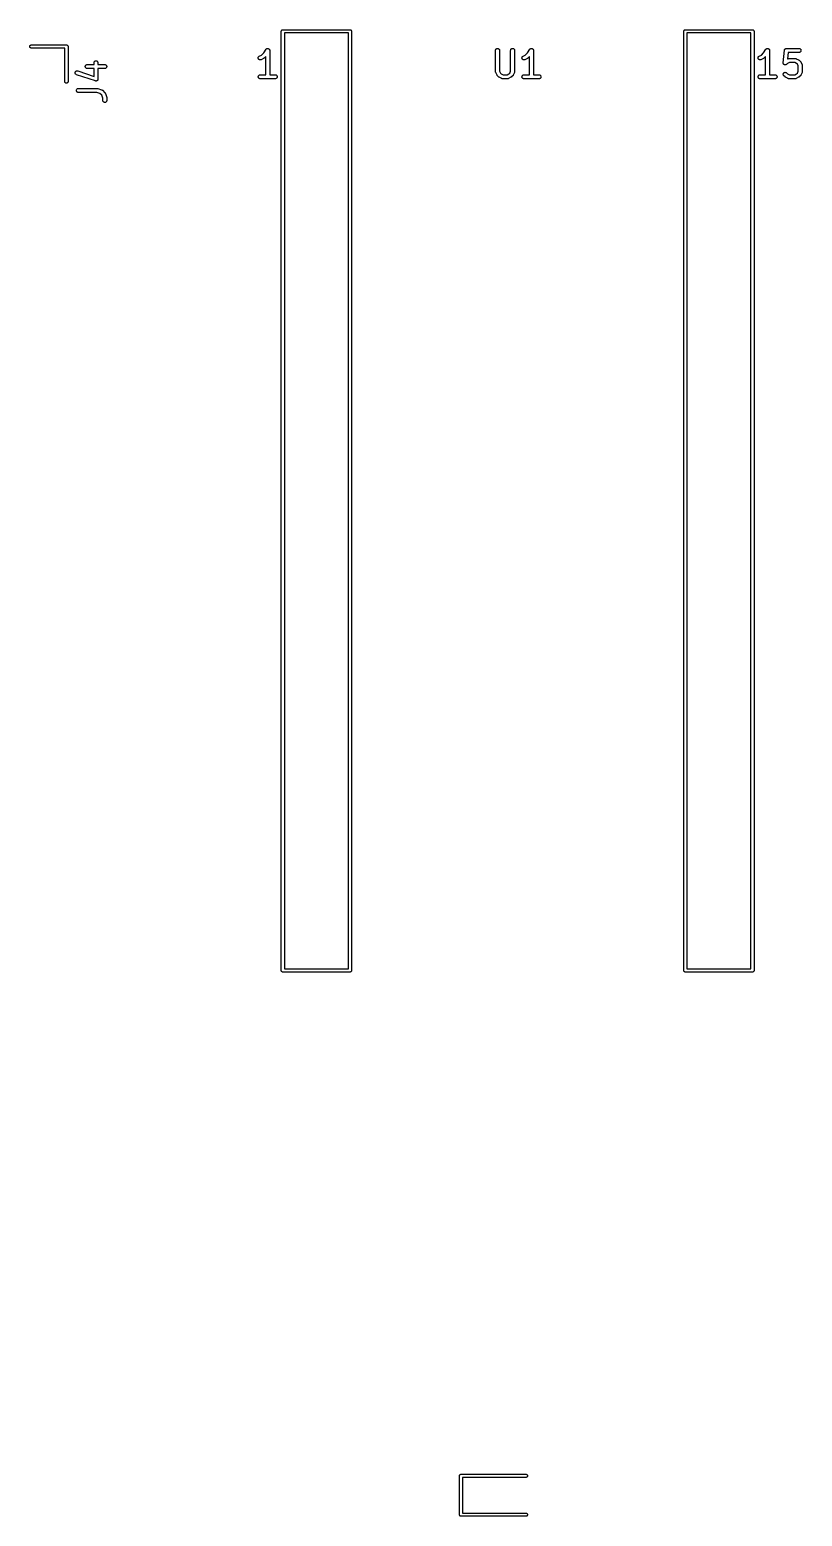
# Model space of a CAD drawing. Extents: x 1.51 to 5.77, y -3.71 to -1.37.
# Drawn here: x 4.623 to 5.774, y -3.589 to -1.373 of the extents above; entities that cross this region are included whole.
import ezdxf

# ---------------------------------------------------------------- set-up
doc = ezdxf.new("R2010")
doc.units = 0
doc.header["$MEASUREMENT"] = 0
doc.layers.add('BLACK', color=7, linetype='CONTINUOUS')

msp = doc.modelspace()

# ---------------------------------------------------------------- linework, layer by layer
at = {"layer": 'BLACK', "linetype": 'CONTINUOUS'}
for p, q in [((4.99781, -1.37409), (4.99803, -1.37368)), ((4.99803, -1.37368), (4.99832, -1.37332)), ((4.99832, -1.37332), (4.99868, -1.37303)), ((4.99868, -1.37303), (4.99909, -1.37281)), ((4.99909, -1.37281), (4.99954, -1.37267)), ((4.99954, -1.37267), (4.99988, -1.37264)), ((4.99988, -1.37264), (5, -1.37263)), ((4.99988, -1.37264), (4.99988, -1.37264)), ((5, -1.37263), (5.00012, -1.37264)), ((5.00012, -1.37264), (5.09988, -1.37264)), ((5.09988, -1.37264), (5.1, -1.37263)), ((5.1, -1.37263), (5.10012, -1.37264)), ((5.10012, -1.37264), (5.10012, -1.37264)), ((5.10012, -1.37264), (5.10046, -1.37267)), ((5.10046, -1.37267), (5.10091, -1.37281)), ((5.10091, -1.37281), (5.10132, -1.37303)), ((5.10132, -1.37303), (5.10168, -1.37332)), ((5.10168, -1.37332), (5.10197, -1.37368)), ((5.10197, -1.37368), (5.10219, -1.37409)), ((5.59781, -1.37409), (5.59803, -1.37368)), ((5.59803, -1.37368), (5.59832, -1.37332)), ((5.59832, -1.37332), (5.59868, -1.37303)), ((5.59868, -1.37303), (5.59909, -1.37281)), ((5.59909, -1.37281), (5.59954, -1.37267)), ((5.59954, -1.37267), (5.59988, -1.37264)), ((5.59988, -1.37264), (5.6, -1.37263)), ((5.59988, -1.37264), (5.59988, -1.37264)), ((5.6, -1.37263), (5.60012, -1.37264)), ((5.60012, -1.37264), (5.69988, -1.37264)), ((5.69988, -1.37264), (5.7, -1.37263)), ((5.7, -1.37263), (5.70012, -1.37264)), ((5.70012, -1.37264), (5.70012, -1.37264)), ((5.70012, -1.37264), (5.70046, -1.37267)), ((5.70046, -1.37267), (5.70091, -1.37281)), ((5.70091, -1.37281), (5.70132, -1.37303)), ((5.70132, -1.37303), (5.70168, -1.37332)), ((5.70168, -1.37332), (5.70197, -1.37368)), ((5.70197, -1.37368), (5.70219, -1.37409)), ((4.62303, -1.39632), (4.62332, -1.39596)), ((4.62332, -1.39596), (4.62368, -1.39566)), ((4.62368, -1.39566), (4.62409, -1.39544)), ((4.62409, -1.39544), (4.62454, -1.39531)), ((4.62454, -1.39531), (4.62488, -1.39528)), ((4.62488, -1.39528), (4.67725, -1.39528)), ((4.67725, -1.39528), (4.67736, -1.39526)), ((4.67736, -1.39526), (4.67748, -1.39528)), ((4.67748, -1.39528), (4.67748, -1.39528)), ((4.67748, -1.39528), (4.67783, -1.39531)), ((4.67783, -1.39531), (4.67827, -1.39544)), ((4.67827, -1.39544), (4.67868, -1.39566)), ((4.67868, -1.39566), (4.67904, -1.39596)), ((4.67904, -1.39596), (4.67934, -1.39632)), ((4.99763, -1.375), (4.99767, -1.37454)), ((4.99764, -1.37512), (4.99763, -1.375)), ((4.99764, -2.77488), (4.99764, -1.37512)), ((4.99767, -1.37454), (4.99781, -1.37409)), ((5.00236, -1.37736), (5.00236, -2.77264)), ((5.09764, -1.37736), (5.00236, -1.37736)), ((5.09764, -2.77264), (5.09764, -1.37736)), ((5.10219, -1.37409), (5.10233, -1.37454)), ((5.10233, -1.37454), (5.10237, -1.375)), ((5.10237, -1.375), (5.10236, -1.37512)), ((5.10236, -1.37512), (5.10236, -2.77488)), ((5.59763, -1.375), (5.59767, -1.37454)), ((5.59764, -1.37512), (5.59763, -1.375)), ((5.59764, -2.77488), (5.59764, -1.37512)), ((5.59767, -1.37454), (5.59781, -1.37409)), ((5.60236, -1.37736), (5.60236, -2.77264)), ((5.69764, -1.37736), (5.60236, -1.37736)), ((5.69764, -2.77264), (5.69764, -1.37736)), ((5.70219, -1.37409), (5.70233, -1.37454)), ((5.70233, -1.37454), (5.70237, -1.375)), ((5.70237, -1.375), (5.70236, -1.37512)), ((5.70236, -1.37512), (5.70236, -2.77488)), ((4.62263, -1.39764), (4.62267, -1.39717)), ((4.62267, -1.3981), (4.62263, -1.39764)), ((4.62267, -1.39717), (4.62281, -1.39673)), ((4.62281, -1.39855), (4.62267, -1.3981)), ((4.62281, -1.39673), (4.62303, -1.39632)), ((4.62303, -1.39896), (4.62281, -1.39855)), ((4.62332, -1.39932), (4.62303, -1.39896)), ((4.62368, -1.39961), (4.62332, -1.39932)), ((4.62409, -1.39983), (4.62368, -1.39961)), ((4.62454, -1.39997), (4.62409, -1.39983)), ((4.62488, -1.4), (4.62454, -1.39997)), ((4.675, -1.4), (4.62488, -1.4)), ((4.675, -1.45012), (4.675, -1.4)), ((4.67934, -1.39632), (4.67956, -1.39673)), ((4.67956, -1.39673), (4.67969, -1.39717)), ((4.67969, -1.39717), (4.67974, -1.39764)), ((4.67974, -1.39764), (4.67972, -1.39775)), ((4.67972, -1.39775), (4.67972, -1.45012)), ((4.96322, -1.41488), (4.96324, -1.41431)), ((4.96331, -1.41545), (4.96322, -1.41488)), ((4.96324, -1.41431), (4.96337, -1.41375)), ((4.96351, -1.41599), (4.96331, -1.41545)), ((4.96337, -1.41375), (4.9636, -1.41322)), ((4.96382, -1.41648), (4.96351, -1.41599)), ((4.9636, -1.41322), (4.96394, -1.41275)), ((4.96421, -1.4169), (4.96382, -1.41648)), ((4.96394, -1.41275), (4.96436, -1.41235)), ((4.96468, -1.41724), (4.96421, -1.4169)), ((4.96436, -1.41235), (4.96484, -1.41205)), ((4.9652, -1.41748), (4.96468, -1.41724)), ((4.96484, -1.41205), (4.96817, -1.41039)), ((4.96576, -1.41761), (4.9652, -1.41748)), ((4.96634, -1.41764), (4.96576, -1.41761)), ((4.96691, -1.41755), (4.96634, -1.41764)), ((4.96745, -1.41735), (4.96691, -1.41755)), ((4.96749, -1.41733), (4.96745, -1.41735)), ((4.97124, -1.41546), (4.96749, -1.41733)), ((4.96817, -1.41039), (4.97137, -1.40718)), ((4.97138, -1.41537), (4.97124, -1.41546)), ((4.97137, -1.40718), (4.97496, -1.4018)), ((4.97152, -1.41529), (4.97138, -1.41537)), ((4.97162, -1.41521), (4.97152, -1.41529)), ((4.97172, -1.41515), (4.97162, -1.41521)), ((4.97184, -1.41503), (4.97172, -1.41515)), ((4.97197, -1.41493), (4.97184, -1.41503)), ((4.972, -1.4149), (4.97197, -1.41493)), ((4.97446, -1.41244), (4.972, -1.4149)), ((4.97446, -1.43986), (4.97446, -1.41244)), ((4.97496, -1.4018), (4.97498, -1.40177)), ((4.97498, -1.40177), (4.97517, -1.40154)), ((4.97498, -1.40177), (4.97498, -1.40177)), ((4.97498, -1.40177), (4.97498, -1.40177)), ((4.97498, -1.40177), (4.97498, -1.40177)), ((4.97517, -1.40154), (4.97535, -1.40133)), ((4.97535, -1.40133), (4.97558, -1.40114)), ((4.97535, -1.40133), (4.97535, -1.40133)), ((4.97535, -1.40133), (4.97535, -1.40133)), ((4.97558, -1.40114), (4.9758, -1.40097)), ((4.9758, -1.40097), (4.97607, -1.40083)), ((4.9758, -1.40097), (4.9758, -1.40097)), ((4.9758, -1.40097), (4.9758, -1.40097)), ((4.97607, -1.40083), (4.97631, -1.4007)), ((4.97631, -1.4007), (4.9766, -1.40062)), ((4.97631, -1.4007), (4.97631, -1.4007)), ((4.97631, -1.4007), (4.97631, -1.4007)), ((4.9766, -1.40062), (4.97686, -1.40054)), ((4.97686, -1.40054), (4.97686, -1.40054)), ((4.97686, -1.40054), (4.97687, -1.40054)), ((4.97687, -1.40054), (4.97715, -1.40051)), ((4.97715, -1.40051), (4.97743, -1.40049)), ((4.97743, -1.40049), (4.97744, -1.40049)), ((4.97744, -1.40049), (4.97744, -1.40049)), ((4.97744, -1.40049), (4.97773, -1.40052)), ((4.97773, -1.40052), (4.97801, -1.40055)), ((4.97801, -1.40055), (4.97801, -1.40055)), ((4.97801, -1.40055), (4.97801, -1.40055)), ((4.97801, -1.40055), (4.9783, -1.40064)), ((4.9783, -1.40064), (4.97856, -1.40072)), ((4.97856, -1.40072), (4.97856, -1.40072)), ((4.97856, -1.40072), (4.97856, -1.40072)), ((4.97856, -1.40072), (4.97882, -1.40086)), ((4.97882, -1.40086), (4.97906, -1.40099)), ((4.97906, -1.40099), (4.97907, -1.40099)), ((4.97907, -1.40099), (4.97907, -1.40099)), ((4.97907, -1.40099), (4.97929, -1.40118)), ((4.97929, -1.40118), (4.97951, -1.40136)), ((4.97951, -1.40136), (4.97951, -1.40136)), ((4.97951, -1.40136), (4.97951, -1.40136)), ((4.97951, -1.40136), (4.9797, -1.4016)), ((4.9797, -1.4016), (4.97987, -1.40181)), ((4.97987, -1.40181), (4.97987, -1.40181)), ((4.97987, -1.40181), (4.97988, -1.40181)), ((4.97988, -1.40181), (4.98002, -1.40208)), ((4.98002, -1.40208), (4.98014, -1.40231)), ((4.98014, -1.40231), (4.98014, -1.40232)), ((4.98014, -1.40232), (4.98015, -1.40232)), ((4.98015, -1.40232), (4.98023, -1.4026)), ((4.98023, -1.4026), (4.98031, -1.40287)), ((4.98031, -1.40287), (4.98031, -1.40287)), ((4.98031, -1.40287), (4.98031, -1.40287)), ((4.98031, -1.40287), (4.98034, -1.40316)), ((4.98034, -1.40316), (4.98037, -1.40344)), ((4.98037, -1.40344), (4.98037, -1.43986)), ((5.31705, -1.4034), (5.31712, -1.40283)), ((5.31705, -1.40344), (5.31705, -1.4034)), ((5.31705, -1.43531), (5.31705, -1.40344)), ((5.31712, -1.40283), (5.31729, -1.40228)), ((5.31729, -1.40228), (5.31757, -1.40177)), ((5.31757, -1.40177), (5.31794, -1.40133)), ((5.31794, -1.40133), (5.31839, -1.40097)), ((5.31839, -1.40097), (5.3189, -1.4007)), ((5.3189, -1.4007), (5.31945, -1.40054)), ((5.31945, -1.40054), (5.32002, -1.40049)), ((5.32002, -1.40049), (5.3206, -1.40055)), ((5.3206, -1.40055), (5.32115, -1.40072)), ((5.32115, -1.40072), (5.32165, -1.40099)), ((5.32165, -1.40099), (5.3221, -1.40136)), ((5.3221, -1.40136), (5.32246, -1.40181)), ((5.32246, -1.40181), (5.32273, -1.40231)), ((5.32273, -1.40231), (5.3229, -1.40287)), ((5.3229, -1.40287), (5.32296, -1.40344)), ((5.32296, -1.40344), (5.32296, -1.43461)), ((5.33955, -1.4034), (5.33961, -1.40283)), ((5.33955, -1.40344), (5.33955, -1.4034)), ((5.33955, -1.43461), (5.33955, -1.40344)), ((5.33961, -1.40283), (5.33979, -1.40228)), ((5.33979, -1.40228), (5.34006, -1.40177)), ((5.34006, -1.40177), (5.34043, -1.40133)), ((5.34043, -1.40133), (5.34088, -1.40097)), ((5.34088, -1.40097), (5.34139, -1.4007)), ((5.34139, -1.4007), (5.34195, -1.40054)), ((5.34195, -1.40054), (5.34252, -1.40049)), ((5.34252, -1.40049), (5.34309, -1.40055)), ((5.34309, -1.40055), (5.34365, -1.40072)), ((5.34365, -1.40072), (5.34415, -1.40099)), ((5.34415, -1.40099), (5.3446, -1.40136)), ((5.3446, -1.40136), (5.34496, -1.40181)), ((5.34496, -1.40181), (5.34523, -1.40231)), ((5.34523, -1.40231), (5.3454, -1.40287)), ((5.3454, -1.40287), (5.34545, -1.40344)), ((5.34545, -1.40344), (5.34545, -1.43531)), ((5.35643, -1.41488), (5.35645, -1.41431)), ((5.35652, -1.41545), (5.35643, -1.41488)), ((5.35645, -1.41431), (5.35658, -1.41375)), ((5.35672, -1.41599), (5.35652, -1.41545)), ((5.35658, -1.41375), (5.35681, -1.41322)), ((5.35703, -1.41648), (5.35672, -1.41599)), ((5.35681, -1.41322), (5.35715, -1.41275)), ((5.35742, -1.4169), (5.35703, -1.41648)), ((5.35715, -1.41275), (5.35757, -1.41235)), ((5.35789, -1.41724), (5.35742, -1.4169)), ((5.35757, -1.41235), (5.35805, -1.41205)), ((5.35841, -1.41748), (5.35789, -1.41724)), ((5.35805, -1.41205), (5.36137, -1.41039)), ((5.35897, -1.41761), (5.35841, -1.41748)), ((5.35955, -1.41764), (5.35897, -1.41761)), ((5.36012, -1.41755), (5.35955, -1.41764)), ((5.36066, -1.41735), (5.36012, -1.41755)), ((5.36069, -1.41733), (5.36066, -1.41735)), ((5.36444, -1.41546), (5.36069, -1.41733)), ((5.36137, -1.41039), (5.36458, -1.40718)), ((5.36458, -1.41537), (5.36444, -1.41546)), ((5.36458, -1.40718), (5.36817, -1.4018)), ((5.36473, -1.41529), (5.36458, -1.41537)), ((5.36483, -1.41521), (5.36473, -1.41529)), ((5.36493, -1.41515), (5.36483, -1.41521)), ((5.36505, -1.41503), (5.36493, -1.41515)), ((5.36518, -1.41493), (5.36505, -1.41503)), ((5.36521, -1.4149), (5.36518, -1.41493)), ((5.36767, -1.41244), (5.36521, -1.4149)), ((5.36767, -1.43986), (5.36767, -1.41244)), ((5.36817, -1.4018), (5.36819, -1.40177)), ((5.36819, -1.40177), (5.36838, -1.40154)), ((5.36819, -1.40177), (5.36819, -1.40177)), ((5.36819, -1.40177), (5.36819, -1.40177)), ((5.36819, -1.40177), (5.36819, -1.40177)), ((5.36838, -1.40154), (5.36856, -1.40133)), ((5.36856, -1.40133), (5.36879, -1.40114)), ((5.36856, -1.40133), (5.36856, -1.40133)), ((5.36856, -1.40133), (5.36856, -1.40133)), ((5.36879, -1.40114), (5.36901, -1.40097)), ((5.36901, -1.40097), (5.36928, -1.40083)), ((5.36901, -1.40097), (5.36901, -1.40097)), ((5.36901, -1.40097), (5.36901, -1.40097)), ((5.36928, -1.40083), (5.36952, -1.4007)), ((5.36952, -1.4007), (5.36981, -1.40062)), ((5.36952, -1.4007), (5.36952, -1.4007)), ((5.36952, -1.4007), (5.36952, -1.4007)), ((5.36981, -1.40062), (5.37007, -1.40054)), ((5.37007, -1.40054), (5.37036, -1.40051)), ((5.37007, -1.40054), (5.37007, -1.40054)), ((5.37007, -1.40054), (5.37007, -1.40054)), ((5.37036, -1.40051), (5.37064, -1.40049)), ((5.37064, -1.40049), (5.37065, -1.40049)), ((5.37065, -1.40049), (5.37065, -1.40049)), ((5.37065, -1.40049), (5.37094, -1.40052)), ((5.37094, -1.40052), (5.37122, -1.40055)), ((5.37122, -1.40055), (5.37122, -1.40055)), ((5.37122, -1.40055), (5.37122, -1.40055)), ((5.37122, -1.40055), (5.37151, -1.40064)), ((5.37151, -1.40064), (5.37177, -1.40072)), ((5.37177, -1.40072), (5.37177, -1.40072)), ((5.37177, -1.40072), (5.37177, -1.40072)), ((5.37177, -1.40072), (5.37203, -1.40086)), ((5.37203, -1.40086), (5.37227, -1.40099)), ((5.37227, -1.40099), (5.37228, -1.40099)), ((5.37228, -1.40099), (5.37228, -1.40099)), ((5.37228, -1.40099), (5.3725, -1.40118)), ((5.3725, -1.40118), (5.37272, -1.40136)), ((5.37272, -1.40136), (5.37272, -1.40136)), ((5.37272, -1.40136), (5.37272, -1.40136)), ((5.37272, -1.40136), (5.37291, -1.4016)), ((5.37291, -1.4016), (5.37308, -1.40181)), ((5.37308, -1.40181), (5.37308, -1.40181)), ((5.37308, -1.40181), (5.37308, -1.40181)), ((5.37308, -1.40181), (5.37323, -1.40208)), ((5.37323, -1.40208), (5.37335, -1.40231)), ((5.37335, -1.40231), (5.37335, -1.40232)), ((5.37335, -1.40232), (5.37335, -1.40232)), ((5.37335, -1.40232), (5.37344, -1.4026)), ((5.37344, -1.4026), (5.37352, -1.40287)), ((5.37352, -1.40287), (5.37352, -1.40287)), ((5.37352, -1.40287), (5.37352, -1.40287)), ((5.37352, -1.40287), (5.37355, -1.40316)), ((5.37355, -1.40316), (5.37358, -1.40344)), ((5.37358, -1.40344), (5.37358, -1.43986)), ((5.70839, -1.41488), (5.70841, -1.41431)), ((5.70849, -1.41545), (5.70839, -1.41488)), ((5.70841, -1.41431), (5.70854, -1.41375)), ((5.70869, -1.41599), (5.70849, -1.41545)), ((5.70854, -1.41375), (5.70878, -1.41322)), ((5.70899, -1.41648), (5.70869, -1.41599)), ((5.70878, -1.41322), (5.70911, -1.41275)), ((5.70938, -1.4169), (5.70899, -1.41648)), ((5.70911, -1.41275), (5.70953, -1.41235)), ((5.70985, -1.41724), (5.70938, -1.4169)), ((5.70953, -1.41235), (5.71002, -1.41205)), ((5.71037, -1.41748), (5.70985, -1.41724)), ((5.71002, -1.41205), (5.71334, -1.41039)), ((5.71094, -1.41761), (5.71037, -1.41748)), ((5.71151, -1.41764), (5.71094, -1.41761)), ((5.71208, -1.41755), (5.71151, -1.41764)), ((5.71262, -1.41735), (5.71208, -1.41755)), ((5.71266, -1.41733), (5.71262, -1.41735)), ((5.71641, -1.41546), (5.71266, -1.41733)), ((5.71334, -1.41039), (5.71654, -1.40718)), ((5.71655, -1.41537), (5.71641, -1.41546)), ((5.71654, -1.40718), (5.72013, -1.4018)), ((5.7167, -1.41529), (5.71655, -1.41537)), ((5.71679, -1.41521), (5.7167, -1.41529)), ((5.7169, -1.41515), (5.71679, -1.41521)), ((5.71702, -1.41503), (5.7169, -1.41515)), ((5.71715, -1.41493), (5.71702, -1.41503)), ((5.71718, -1.4149), (5.71715, -1.41493)), ((5.71963, -1.41244), (5.71718, -1.4149)), ((5.71963, -1.43986), (5.71963, -1.41244)), ((5.72013, -1.4018), (5.72015, -1.40177)), ((5.72015, -1.40177), (5.72035, -1.40154)), ((5.72015, -1.40177), (5.72015, -1.40177)), ((5.72015, -1.40177), (5.72015, -1.40177)), ((5.72015, -1.40177), (5.72015, -1.40177)), ((5.72035, -1.40154), (5.72052, -1.40133)), ((5.72052, -1.40133), (5.72075, -1.40114)), ((5.72052, -1.40133), (5.72052, -1.40133)), ((5.72052, -1.40133), (5.72052, -1.40133)), ((5.72075, -1.40114), (5.72097, -1.40097)), ((5.72097, -1.40097), (5.72124, -1.40083)), ((5.72097, -1.40097), (5.72097, -1.40097)), ((5.72097, -1.40097), (5.72097, -1.40097)), ((5.72124, -1.40083), (5.72148, -1.4007)), ((5.72148, -1.4007), (5.72177, -1.40062)), ((5.72148, -1.4007), (5.72148, -1.4007)), ((5.72148, -1.4007), (5.72148, -1.4007)), ((5.72177, -1.40062), (5.72203, -1.40054)), ((5.72203, -1.40054), (5.72204, -1.40054)), ((5.72204, -1.40054), (5.72232, -1.40051)), ((5.72204, -1.40054), (5.72204, -1.40054)), ((5.72232, -1.40051), (5.72261, -1.40049)), ((5.72261, -1.40049), (5.72261, -1.40049)), ((5.72261, -1.40049), (5.72291, -1.40052)), ((5.72261, -1.40049), (5.72261, -1.40049)), ((5.72291, -1.40052), (5.72318, -1.40055)), ((5.72318, -1.40055), (5.72318, -1.40055)), ((5.72318, -1.40055), (5.72318, -1.40055)), ((5.72318, -1.40055), (5.72347, -1.40064)), ((5.72347, -1.40064), (5.72373, -1.40072)), ((5.72373, -1.40072), (5.72373, -1.40072)), ((5.72373, -1.40072), (5.72373, -1.40072)), ((5.72373, -1.40072), (5.72399, -1.40086)), ((5.72399, -1.40086), (5.72424, -1.40099)), ((5.72424, -1.40099), (5.72424, -1.40099)), ((5.72424, -1.40099), (5.72424, -1.40099)), ((5.72424, -1.40099), (5.72446, -1.40118)), ((5.72446, -1.40118), (5.72468, -1.40136)), ((5.72468, -1.40136), (5.72468, -1.40136)), ((5.72468, -1.40136), (5.72468, -1.40136)), ((5.72468, -1.40136), (5.72488, -1.4016)), ((5.72488, -1.4016), (5.72505, -1.40181)), ((5.72505, -1.40181), (5.72505, -1.40181)), ((5.72505, -1.40181), (5.72505, -1.40181)), ((5.72505, -1.40181), (5.72519, -1.40208)), ((5.72519, -1.40208), (5.72532, -1.40231)), ((5.72532, -1.40231), (5.72532, -1.40232)), ((5.72532, -1.40232), (5.72532, -1.40232)), ((5.72532, -1.40232), (5.7254, -1.4026)), ((5.7254, -1.4026), (5.72548, -1.40287)), ((5.72548, -1.40287), (5.72548, -1.40287)), ((5.72548, -1.40287), (5.72548, -1.40287)), ((5.72548, -1.40287), (5.72551, -1.40316)), ((5.72551, -1.40316), (5.72554, -1.40344)), ((5.72554, -1.40344), (5.72554, -1.43986)), ((5.74589, -1.42189), (5.74777, -1.40315)), ((5.74777, -1.40311), (5.7478, -1.40298)), ((5.74777, -1.40315), (5.74777, -1.40311)), ((5.7478, -1.40298), (5.74782, -1.40285)), ((5.74782, -1.40285), (5.74786, -1.4027)), ((5.74786, -1.4027), (5.74789, -1.40254)), ((5.74789, -1.40254), (5.74795, -1.40242)), ((5.74795, -1.40242), (5.74799, -1.4023)), ((5.74799, -1.4023), (5.74806, -1.40216)), ((5.74806, -1.40216), (5.74812, -1.40201)), ((5.74812, -1.40201), (5.7482, -1.4019)), ((5.7482, -1.4019), (5.74826, -1.40179)), ((5.74826, -1.40179), (5.74836, -1.40167)), ((5.74836, -1.40167), (5.74845, -1.40154)), ((5.74845, -1.40154), (5.74854, -1.40145)), ((5.74854, -1.40145), (5.74863, -1.40134)), ((5.74863, -1.40134), (5.74875, -1.40125)), ((5.74875, -1.40125), (5.74886, -1.40114)), ((5.74886, -1.40114), (5.74897, -1.40106)), ((5.74897, -1.40106), (5.74907, -1.40098)), ((5.74907, -1.40098), (5.74921, -1.40091)), ((5.74921, -1.40091), (5.74934, -1.40082)), ((5.74934, -1.40082), (5.74947, -1.40077)), ((5.74947, -1.40077), (5.74958, -1.40071)), ((5.74958, -1.40071), (5.74973, -1.40066)), ((5.74973, -1.40066), (5.74988, -1.40061)), ((5.74988, -1.40061), (5.75001, -1.40058)), ((5.75001, -1.40058), (5.75013, -1.40054)), ((5.75013, -1.40054), (5.75029, -1.40053)), ((5.75029, -1.40053), (5.75045, -1.4005)), ((5.75045, -1.4005), (5.75058, -1.4005)), ((5.75058, -1.4005), (5.75071, -1.40049)), ((5.75071, -1.40049), (5.76946, -1.40049)), ((5.75338, -1.40639), (5.7524, -1.41616)), ((5.7524, -1.41616), (5.75314, -1.4158)), ((5.75314, -1.4158), (5.75317, -1.41578)), ((5.75317, -1.41578), (5.75326, -1.41575)), ((5.75326, -1.41575), (5.75333, -1.41571)), ((5.75333, -1.41571), (5.75353, -1.41565)), ((5.76946, -1.40639), (5.75338, -1.40639)), ((5.75353, -1.41565), (5.75371, -1.41558)), ((5.75371, -1.41558), (5.7538, -1.41557)), ((5.7538, -1.41557), (5.75388, -1.41554)), ((5.75388, -1.41554), (5.75408, -1.41552)), ((5.75408, -1.41552), (5.75428, -1.41549)), ((5.75428, -1.41549), (5.75437, -1.41549)), ((5.75437, -1.41549), (5.75446, -1.41549)), ((5.75446, -1.41549), (5.76383, -1.41549)), ((5.76383, -1.41549), (5.76387, -1.41549)), ((5.76387, -1.41549), (5.76396, -1.4155)), ((5.76396, -1.4155), (5.76405, -1.41549)), ((5.76405, -1.41549), (5.76424, -1.41553)), ((5.76424, -1.41553), (5.76444, -1.41555)), ((5.76444, -1.41555), (5.76453, -1.41558)), ((5.76453, -1.41558), (5.76461, -1.41559)), ((5.76461, -1.41559), (5.7648, -1.41566)), ((5.7648, -1.41566), (5.76499, -1.41572)), ((5.76499, -1.41572), (5.76507, -1.41577)), ((5.76507, -1.41577), (5.76515, -1.4158)), ((5.76515, -1.4158), (5.7689, -1.41767)), ((5.7689, -1.41767), (5.76894, -1.41769)), ((5.76894, -1.41769), (5.76908, -1.41778)), ((5.76908, -1.41778), (5.76922, -1.41786)), ((5.76922, -1.41786), (5.76932, -1.41794)), ((5.76932, -1.41794), (5.76942, -1.418)), ((5.76942, -1.418), (5.76954, -1.41812)), ((5.76946, -1.40049), (5.7695, -1.40049)), ((5.77003, -1.40634), (5.76946, -1.40639)), ((5.7695, -1.40049), (5.77007, -1.40055)), ((5.76954, -1.41812), (5.76967, -1.41823)), ((5.76967, -1.41823), (5.77154, -1.4201)), ((5.77058, -1.40617), (5.77003, -1.40634)), ((5.77007, -1.40055), (5.77062, -1.40073)), ((5.77109, -1.4059), (5.77058, -1.40617)), ((5.77062, -1.40073), (5.77112, -1.401)), ((5.77154, -1.40554), (5.77109, -1.4059)), ((5.77112, -1.401), (5.77156, -1.40137)), ((5.7719, -1.40509), (5.77154, -1.40554)), ((5.77156, -1.40137), (5.77193, -1.40182)), ((5.77218, -1.40458), (5.7719, -1.40509)), ((5.77193, -1.40182), (5.77219, -1.40233)), ((5.77235, -1.40403), (5.77218, -1.40458)), ((5.77219, -1.40233), (5.77236, -1.40289)), ((5.77241, -1.40346), (5.77235, -1.40403)), ((5.77236, -1.40289), (5.77241, -1.40346)), ((4.69035, -1.43706), (4.69037, -1.43648)), ((4.69044, -1.43763), (4.69035, -1.43706)), ((4.69037, -1.43648), (4.6905, -1.43592)), ((4.69064, -1.43817), (4.69044, -1.43763)), ((4.6905, -1.43592), (4.69074, -1.4354)), ((4.69094, -1.43866), (4.69064, -1.43817)), ((4.69074, -1.4354), (4.69108, -1.43493)), ((4.69134, -1.43908), (4.69094, -1.43866)), ((4.69108, -1.43493), (4.6915, -1.43454)), ((4.6918, -1.43942), (4.69134, -1.43908)), ((4.6915, -1.43454), (4.69199, -1.43423)), ((4.69232, -1.43966), (4.6918, -1.43942)), ((4.69199, -1.43423), (4.69253, -1.43403)), ((4.69236, -1.43968), (4.69232, -1.43966)), ((4.72049, -1.44905), (4.69236, -1.43968)), ((4.69253, -1.43403), (4.69309, -1.43393)), ((4.69309, -1.43393), (4.69367, -1.43395)), ((4.69367, -1.43395), (4.69423, -1.43408)), ((4.69423, -1.43408), (4.71847, -1.44215)), ((4.70534, -1.42748), (4.7054, -1.42691)), ((4.7054, -1.42806), (4.70534, -1.42748)), ((4.7054, -1.42691), (4.70557, -1.42636)), ((4.70556, -1.42861), (4.7054, -1.42806)), ((4.70583, -1.42912), (4.70556, -1.42861)), ((4.70557, -1.42636), (4.70585, -1.42585)), ((4.70619, -1.42957), (4.70583, -1.42912)), ((4.70585, -1.42585), (4.70622, -1.42541)), ((4.70663, -1.42994), (4.70619, -1.42957)), ((4.70622, -1.42541), (4.70666, -1.42504)), ((4.70713, -1.43022), (4.70663, -1.42994)), ((4.70666, -1.42504), (4.70717, -1.42477)), ((4.70768, -1.43039), (4.70713, -1.43022)), ((4.70717, -1.42477), (4.70772, -1.42461)), ((4.70825, -1.43046), (4.70768, -1.43039)), ((4.70772, -1.42461), (4.7083, -1.42455)), ((4.7083, -1.43046), (4.70825, -1.43046)), ((4.7083, -1.42455), (4.71847, -1.42455)), ((4.71847, -1.43046), (4.7083, -1.43046)), ((4.71847, -1.42184), (4.71853, -1.42126)), ((4.71847, -1.42188), (4.71847, -1.42184)), ((4.71847, -1.42455), (4.71847, -1.42188)), ((4.71847, -1.44215), (4.71847, -1.43046)), ((4.71853, -1.42126), (4.71871, -1.42072)), ((4.71871, -1.42072), (4.71898, -1.42021)), ((4.71898, -1.42021), (4.71935, -1.41977)), ((4.71935, -1.41977), (4.7198, -1.41941)), ((4.7198, -1.41941), (4.72031, -1.41914)), ((4.72031, -1.41914), (4.72087, -1.41898)), ((4.72087, -1.41898), (4.72144, -1.41893)), ((4.72144, -1.41893), (4.72201, -1.41899)), ((4.72201, -1.41899), (4.72256, -1.41916)), ((4.72256, -1.41916), (4.72307, -1.41943)), ((4.72307, -1.41943), (4.72351, -1.4198)), ((4.72351, -1.4198), (4.72388, -1.42024)), ((4.72388, -1.42024), (4.72415, -1.42075)), ((4.72415, -1.42075), (4.72432, -1.4213)), ((4.72432, -1.4213), (4.72437, -1.42188)), ((4.72437, -1.42188), (4.72437, -1.42455)), ((4.72437, -1.42455), (4.73454, -1.42455)), ((4.73454, -1.43046), (4.72437, -1.43046)), ((4.72437, -1.43046), (4.72437, -1.44625)), ((4.73454, -1.42455), (4.73458, -1.42455)), ((4.73512, -1.4304), (4.73454, -1.43046)), ((4.73458, -1.42455), (4.73516, -1.42461)), ((4.73567, -1.43023), (4.73512, -1.4304)), ((4.73516, -1.42461), (4.73571, -1.42479)), ((4.73618, -1.42996), (4.73567, -1.43023)), ((4.73571, -1.42479), (4.73621, -1.42507)), ((4.73662, -1.4296), (4.73618, -1.42996)), ((4.73621, -1.42507), (4.73665, -1.42544)), ((4.73699, -1.42915), (4.73662, -1.4296)), ((4.73665, -1.42544), (4.73701, -1.42589)), ((4.73726, -1.42865), (4.73699, -1.42915)), ((4.73701, -1.42589), (4.73728, -1.4264)), ((4.73743, -1.4281), (4.73726, -1.42865)), ((4.73728, -1.4264), (4.73744, -1.42695)), ((4.7375, -1.42752), (4.73743, -1.4281)), ((4.73744, -1.42695), (4.7375, -1.42752)), ((4.96408, -1.44072), (4.96453, -1.44035)), ((4.96453, -1.44035), (4.96504, -1.44008)), ((4.96504, -1.44008), (4.96559, -1.43991)), ((4.96559, -1.43991), (4.96617, -1.43986)), ((4.96617, -1.43986), (4.97446, -1.43986)), ((4.98037, -1.43986), (4.98866, -1.43986)), ((4.98866, -1.43986), (4.9887, -1.43986)), ((4.9887, -1.43986), (4.98928, -1.43992)), ((4.98928, -1.43992), (4.98983, -1.4401)), ((4.98983, -1.4401), (4.99033, -1.44037)), ((4.99033, -1.44037), (4.99077, -1.44074)), ((5.31706, -1.4354), (5.31705, -1.43531)), ((5.31706, -1.43548), (5.31706, -1.4354)), ((5.31709, -1.43568), (5.31706, -1.43548)), ((5.31711, -1.43588), (5.31709, -1.43568)), ((5.31713, -1.43597), (5.31711, -1.43588)), ((5.31715, -1.43605), (5.31713, -1.43597)), ((5.31722, -1.43624), (5.31715, -1.43605)), ((5.31727, -1.43644), (5.31722, -1.43624)), ((5.31731, -1.43651), (5.31727, -1.43644)), ((5.31734, -1.43659), (5.31731, -1.43651)), ((5.31736, -1.43663), (5.31734, -1.43659)), ((5.31924, -1.44038), (5.31736, -1.43663)), ((5.31933, -1.44052), (5.31924, -1.44038)), ((5.32296, -1.43461), (5.32431, -1.43731)), ((5.32431, -1.43731), (5.3255, -1.43851)), ((5.3255, -1.43851), (5.3282, -1.43986)), ((5.3282, -1.43986), (5.3343, -1.43986)), ((5.3343, -1.43986), (5.337, -1.43851)), ((5.337, -1.43851), (5.3382, -1.43731)), ((5.3382, -1.43731), (5.33955, -1.43461)), ((5.34327, -1.44038), (5.34325, -1.44042)), ((5.34514, -1.43663), (5.34327, -1.44038)), ((5.34517, -1.43655), (5.34514, -1.43663)), ((5.34521, -1.43647), (5.34517, -1.43655)), ((5.34528, -1.43628), (5.34521, -1.43647)), ((5.34535, -1.43609), (5.34528, -1.43628)), ((5.34536, -1.43601), (5.34535, -1.43609)), ((5.34539, -1.43593), (5.34536, -1.43601)), ((5.34541, -1.43572), (5.34539, -1.43593)), ((5.34545, -1.43553), (5.34541, -1.43572)), ((5.34545, -1.43535), (5.34544, -1.43544)), ((5.34544, -1.43544), (5.34545, -1.43553)), ((5.34545, -1.43531), (5.34545, -1.43535)), ((5.35729, -1.44072), (5.35774, -1.44035)), ((5.35774, -1.44035), (5.35825, -1.44008)), ((5.35825, -1.44008), (5.3588, -1.43991)), ((5.3588, -1.43991), (5.35937, -1.43986)), ((5.35937, -1.43986), (5.36767, -1.43986)), ((5.37358, -1.43986), (5.38187, -1.43986)), ((5.38187, -1.43986), (5.38191, -1.43986)), ((5.38191, -1.43986), (5.38248, -1.43992)), ((5.38248, -1.43992), (5.38303, -1.4401)), ((5.38303, -1.4401), (5.38354, -1.44037)), ((5.38354, -1.44037), (5.38398, -1.44074)), ((5.70926, -1.44072), (5.7097, -1.44035)), ((5.7097, -1.44035), (5.71021, -1.44008)), ((5.71021, -1.44008), (5.71076, -1.43991)), ((5.71076, -1.43991), (5.71134, -1.43986)), ((5.71134, -1.43986), (5.71963, -1.43986)), ((5.72554, -1.43986), (5.73383, -1.43986)), ((5.73383, -1.43986), (5.73388, -1.43986)), ((5.73388, -1.43986), (5.73445, -1.43992)), ((5.73445, -1.43992), (5.735, -1.4401)), ((5.735, -1.4401), (5.7355, -1.44037)), ((5.7355, -1.44037), (5.73594, -1.44074)), ((5.74588, -1.42218), (5.74589, -1.42204)), ((5.74589, -1.42232), (5.74588, -1.42218)), ((5.74588, -1.43903), (5.74594, -1.43846)), ((5.74593, -1.4396), (5.74588, -1.43903)), ((5.74589, -1.42204), (5.74589, -1.42189)), ((5.74589, -1.42247), (5.74589, -1.42232)), ((5.74592, -1.42261), (5.74589, -1.42247)), ((5.74593, -1.42275), (5.74592, -1.42261)), ((5.74598, -1.42289), (5.74593, -1.42275)), ((5.74609, -1.44016), (5.74593, -1.4396)), ((5.74594, -1.43846), (5.74611, -1.43791)), ((5.746, -1.42304), (5.74598, -1.42289)), ((5.74606, -1.42317), (5.746, -1.42304)), ((5.7461, -1.4233), (5.74606, -1.42317)), ((5.74636, -1.44067), (5.74609, -1.44016)), ((5.74617, -1.42343), (5.7461, -1.4233)), ((5.74611, -1.43791), (5.74639, -1.4374)), ((5.74622, -1.42357), (5.74617, -1.42343)), ((5.7463, -1.42369), (5.74622, -1.42357)), ((5.74637, -1.42381), (5.7463, -1.42369)), ((5.74646, -1.42393), (5.74637, -1.42381)), ((5.74639, -1.4374), (5.74676, -1.43696)), ((5.74654, -1.42405), (5.74646, -1.42393)), ((5.74664, -1.42415), (5.74654, -1.42405)), ((5.74673, -1.42426), (5.74664, -1.42415)), ((5.74684, -1.42436), (5.74673, -1.42426)), ((5.74676, -1.43696), (5.74721, -1.4366)), ((5.74695, -1.42446), (5.74684, -1.42436)), ((5.74706, -1.42454), (5.74695, -1.42446)), ((5.74717, -1.42463), (5.74706, -1.42454)), ((5.7473, -1.4247), (5.74717, -1.42463)), ((5.74721, -1.4366), (5.74772, -1.43633)), ((5.74742, -1.42478), (5.7473, -1.4247)), ((5.74755, -1.42484), (5.74742, -1.42478)), ((5.74768, -1.42491), (5.74755, -1.42484)), ((5.74782, -1.42495), (5.74768, -1.42491)), ((5.74772, -1.43633), (5.74827, -1.43616)), ((5.74795, -1.42501), (5.74782, -1.42495)), ((5.74809, -1.42504), (5.74795, -1.42501)), ((5.74823, -1.42508), (5.74809, -1.42504)), ((5.74837, -1.42509), (5.74823, -1.42508)), ((5.74827, -1.43616), (5.74884, -1.43611)), ((5.74852, -1.42512), (5.74837, -1.42509)), ((5.74866, -1.42513), (5.74852, -1.42512)), ((5.7488, -1.42514), (5.74866, -1.42513)), ((5.74895, -1.42513), (5.7488, -1.42514)), ((5.74884, -1.43611), (5.74942, -1.43617)), ((5.74909, -1.42513), (5.74895, -1.42513)), ((5.74923, -1.4251), (5.74909, -1.42513)), ((5.74938, -1.42509), (5.74923, -1.4251)), ((5.74952, -1.42505), (5.74938, -1.42509)), ((5.74942, -1.43617), (5.74997, -1.43633)), ((5.74966, -1.42502), (5.74952, -1.42505)), ((5.74979, -1.42497), (5.74966, -1.42502)), ((5.74993, -1.42493), (5.74979, -1.42497)), ((5.75006, -1.42486), (5.74993, -1.42493)), ((5.74997, -1.43633), (5.75048, -1.43661)), ((5.7502, -1.42481), (5.75006, -1.42486)), ((5.75031, -1.42473), (5.7502, -1.42481)), ((5.75044, -1.42466), (5.75031, -1.42473)), ((5.75056, -1.42457), (5.75044, -1.42466)), ((5.75048, -1.43661), (5.75092, -1.43697)), ((5.75068, -1.42449), (5.75056, -1.42457)), ((5.75078, -1.42439), (5.75068, -1.42449)), ((5.75089, -1.4243), (5.75078, -1.42439)), ((5.75092, -1.42428), (5.75089, -1.4243)), ((5.75246, -1.42274), (5.75092, -1.42428)), ((5.75092, -1.43697), (5.75246, -1.43851)), ((5.75515, -1.42139), (5.75246, -1.42274)), ((5.75246, -1.43851), (5.75515, -1.43986)), ((5.76313, -1.42139), (5.75515, -1.42139)), ((5.75515, -1.43986), (5.76313, -1.43986)), ((5.76583, -1.42274), (5.76313, -1.42139)), ((5.76313, -1.43986), (5.76583, -1.43851)), ((5.76703, -1.42394), (5.76583, -1.42274)), ((5.76583, -1.43851), (5.76703, -1.43731)), ((5.76838, -1.42663), (5.76703, -1.42394)), ((5.76703, -1.43731), (5.76838, -1.43461)), ((5.76838, -1.43461), (5.76838, -1.42663)), ((5.77154, -1.4201), (5.77157, -1.42013)), ((5.77157, -1.42013), (5.77168, -1.42026)), ((5.77168, -1.42026), (5.77179, -1.42038)), ((5.77179, -1.42038), (5.77186, -1.42048)), ((5.77186, -1.42048), (5.77193, -1.42058)), ((5.77193, -1.42058), (5.77201, -1.42073)), ((5.77201, -1.42073), (5.7721, -1.42087)), ((5.7721, -1.44038), (5.77208, -1.44042)), ((5.7721, -1.42087), (5.77397, -1.42462)), ((5.77397, -1.43663), (5.7721, -1.44038)), ((5.77397, -1.42462), (5.77399, -1.42465)), ((5.774, -1.43655), (5.77397, -1.43663)), ((5.77399, -1.42465), (5.77402, -1.42474)), ((5.77404, -1.43647), (5.774, -1.43655)), ((5.77402, -1.42474), (5.77406, -1.42481)), ((5.7741, -1.43628), (5.77404, -1.43647)), ((5.77406, -1.42481), (5.77412, -1.42501)), ((5.77418, -1.43609), (5.7741, -1.43628)), ((5.77412, -1.42501), (5.77419, -1.42519)), ((5.77419, -1.43601), (5.77418, -1.43609)), ((5.77419, -1.42519), (5.7742, -1.42528)), ((5.77422, -1.43593), (5.77419, -1.43601)), ((5.7742, -1.42528), (5.77423, -1.42536)), ((5.77424, -1.43572), (5.77422, -1.43593)), ((5.77423, -1.42536), (5.77425, -1.42556)), ((5.77428, -1.43553), (5.77424, -1.43572)), ((5.77425, -1.42556), (5.77428, -1.42576)), ((5.77428, -1.42576), (5.77427, -1.42585)), ((5.77427, -1.42585), (5.77428, -1.42594)), ((5.77428, -1.43535), (5.77427, -1.43544)), ((5.77427, -1.43544), (5.77428, -1.43553)), ((5.77428, -1.42594), (5.77428, -1.43531)), ((5.77428, -1.43531), (5.77428, -1.43535)), ((4.67503, -1.45046), (4.675, -1.45012)), ((4.67517, -1.45091), (4.67503, -1.45046)), ((4.67539, -1.45132), (4.67517, -1.45091)), ((4.67568, -1.45168), (4.67539, -1.45132)), ((4.67604, -1.45197), (4.67568, -1.45168)), ((4.67645, -1.45219), (4.67604, -1.45197)), ((4.6769, -1.45233), (4.67645, -1.45219)), ((4.67736, -1.45237), (4.6769, -1.45233)), ((4.67783, -1.45233), (4.67736, -1.45237)), ((4.67827, -1.45219), (4.67783, -1.45233)), ((4.67868, -1.45197), (4.67827, -1.45219)), ((4.67904, -1.45168), (4.67868, -1.45197)), ((4.67934, -1.45132), (4.67904, -1.45168)), ((4.67956, -1.45091), (4.67934, -1.45132)), ((4.67969, -1.45046), (4.67956, -1.45091)), ((4.67972, -1.45012), (4.67969, -1.45046)), ((4.69222, -1.4631), (4.69228, -1.46253)), ((4.69228, -1.46253), (4.69245, -1.46198)), ((4.69245, -1.46198), (4.69272, -1.46147)), ((4.69272, -1.46147), (4.69309, -1.46103)), ((4.69309, -1.46103), (4.69354, -1.46066)), ((4.69354, -1.46066), (4.69405, -1.46039)), ((4.69405, -1.46039), (4.6946, -1.46023)), ((4.6946, -1.46023), (4.69517, -1.46017)), ((4.69517, -1.46017), (4.72329, -1.46017)), ((4.72066, -1.44909), (4.72049, -1.44905)), ((4.72083, -1.44914), (4.72066, -1.44909)), ((4.72094, -1.44915), (4.72083, -1.44914)), ((4.72105, -1.44918), (4.72094, -1.44915)), ((4.72122, -1.44918), (4.72105, -1.44918)), ((4.7214, -1.4492), (4.72122, -1.44918)), ((4.72151, -1.44919), (4.7214, -1.4492)), ((4.72162, -1.4492), (4.72151, -1.44919)), ((4.7218, -1.44917), (4.72162, -1.4492)), ((4.72197, -1.44915), (4.7218, -1.44917)), ((4.72208, -1.44912), (4.72197, -1.44915)), ((4.72219, -1.4491), (4.72208, -1.44912)), ((4.72236, -1.44904), (4.72219, -1.4491)), ((4.72253, -1.44899), (4.72236, -1.44904)), ((4.72263, -1.44894), (4.72253, -1.44899)), ((4.72273, -1.4489), (4.72263, -1.44894)), ((4.72288, -1.4488), (4.72273, -1.4489)), ((4.72304, -1.44872), (4.72288, -1.4488)), ((4.72312, -1.44865), (4.72304, -1.44872)), ((4.72322, -1.44859), (4.72312, -1.44865)), ((4.72335, -1.44847), (4.72322, -1.44859)), ((4.72329, -1.46017), (4.72334, -1.46017)), ((4.72334, -1.46017), (4.7235, -1.46019)), ((4.72349, -1.44836), (4.72335, -1.44847)), ((4.72356, -1.44827), (4.72349, -1.44836)), ((4.7235, -1.46019), (4.72367, -1.46019)), ((4.72364, -1.4482), (4.72356, -1.44827)), ((4.72374, -1.44805), (4.72364, -1.4482)), ((4.72367, -1.46019), (4.72379, -1.46022)), ((4.72386, -1.44792), (4.72374, -1.44805)), ((4.72379, -1.46022), (4.72391, -1.46024)), ((4.72391, -1.44782), (4.72386, -1.44792)), ((4.72398, -1.44773), (4.72391, -1.44782)), ((4.72391, -1.46024), (4.72407, -1.46029)), ((4.72405, -1.44757), (4.72398, -1.44773)), ((4.72413, -1.44741), (4.72405, -1.44757)), ((4.72407, -1.46029), (4.72423, -1.46032)), ((4.72417, -1.44731), (4.72413, -1.44741)), ((4.72421, -1.4472), (4.72417, -1.44731)), ((4.72425, -1.44703), (4.72421, -1.4472)), ((4.72423, -1.46032), (4.72985, -1.4622)), ((4.72431, -1.44686), (4.72425, -1.44703)), ((4.72432, -1.44675), (4.72431, -1.44686)), ((4.72435, -1.44664), (4.72432, -1.44675)), ((4.72437, -1.44629), (4.72435, -1.44647)), ((4.72435, -1.44647), (4.72435, -1.44664)), ((4.72437, -1.44625), (4.72437, -1.44629)), ((4.72985, -1.4622), (4.72989, -1.46221)), ((4.72989, -1.46221), (4.72997, -1.46225)), ((4.72997, -1.46225), (4.73005, -1.46227)), ((4.73005, -1.46227), (4.73023, -1.46237)), ((4.73023, -1.46237), (4.73041, -1.46245)), ((4.73041, -1.46245), (4.73048, -1.4625)), ((4.73048, -1.4625), (4.73056, -1.46254)), ((4.73056, -1.46254), (4.73072, -1.46267)), ((4.96321, -1.44279), (4.96327, -1.44222)), ((4.96326, -1.44336), (4.96321, -1.44279)), ((4.96343, -1.44392), (4.96326, -1.44336)), ((4.96327, -1.44222), (4.96344, -1.44167)), ((4.96369, -1.44443), (4.96343, -1.44392)), ((4.96344, -1.44167), (4.96372, -1.44116)), ((4.96406, -1.44488), (4.96369, -1.44443)), ((4.96372, -1.44116), (4.96408, -1.44072)), ((4.9645, -1.44525), (4.96406, -1.44488)), ((4.965, -1.44552), (4.9645, -1.44525)), ((4.96555, -1.4457), (4.965, -1.44552)), ((4.96612, -1.44576), (4.96555, -1.4457)), ((4.96617, -1.44576), (4.96612, -1.44576)), ((4.98866, -1.44576), (4.96617, -1.44576)), ((4.98924, -1.44571), (4.98866, -1.44576)), ((4.98979, -1.44554), (4.98924, -1.44571)), ((4.9903, -1.44527), (4.98979, -1.44554)), ((4.99074, -1.44491), (4.9903, -1.44527)), ((4.99111, -1.44446), (4.99074, -1.44491)), ((4.99077, -1.44074), (4.99113, -1.44119)), ((4.99138, -1.44395), (4.99111, -1.44446)), ((4.99113, -1.44119), (4.9914, -1.4417)), ((4.99155, -1.4434), (4.99138, -1.44395)), ((4.9914, -1.4417), (4.99156, -1.44226)), ((4.99161, -1.44283), (4.99155, -1.4434)), ((4.99156, -1.44226), (4.99161, -1.44283)), ((5.3194, -1.44067), (5.31933, -1.44052)), ((5.31948, -1.44076), (5.3194, -1.44067)), ((5.31954, -1.44087), (5.31948, -1.44076)), ((5.31966, -1.44099), (5.31954, -1.44087)), ((5.31976, -1.44112), (5.31966, -1.44099)), ((5.31979, -1.44115), (5.31976, -1.44112)), ((5.32167, -1.44302), (5.31979, -1.44115)), ((5.32179, -1.44313), (5.32167, -1.44302)), ((5.32191, -1.44324), (5.32179, -1.44313)), ((5.32202, -1.44331), (5.32191, -1.44324)), ((5.32211, -1.44339), (5.32202, -1.44331)), ((5.32226, -1.44347), (5.32211, -1.44339)), ((5.3224, -1.44356), (5.32226, -1.44347)), ((5.32243, -1.44358), (5.3224, -1.44356)), ((5.32618, -1.44545), (5.32243, -1.44358)), ((5.32626, -1.44548), (5.32618, -1.44545)), ((5.32634, -1.44552), (5.32626, -1.44548)), ((5.32653, -1.44559), (5.32634, -1.44552)), ((5.32672, -1.44566), (5.32653, -1.44559)), ((5.32681, -1.44567), (5.32672, -1.44566)), ((5.32689, -1.4457), (5.32681, -1.44567)), ((5.32709, -1.44572), (5.32689, -1.4457)), ((5.32729, -1.44576), (5.32709, -1.44572)), ((5.32738, -1.44575), (5.32729, -1.44576)), ((5.32746, -1.44576), (5.32738, -1.44575)), ((5.3275, -1.44576), (5.32746, -1.44576)), ((5.335, -1.44576), (5.3275, -1.44576)), ((5.33509, -1.44575), (5.335, -1.44576)), ((5.33518, -1.44576), (5.33509, -1.44575)), ((5.33537, -1.44573), (5.33518, -1.44576)), ((5.33558, -1.44571), (5.33537, -1.44573)), ((5.33566, -1.44568), (5.33558, -1.44571)), ((5.33574, -1.44567), (5.33566, -1.44568)), ((5.33593, -1.4456), (5.33574, -1.44567)), ((5.33613, -1.44554), (5.33593, -1.4456)), ((5.3362, -1.4455), (5.33613, -1.44554)), ((5.33629, -1.44547), (5.3362, -1.4455)), ((5.33632, -1.44545), (5.33629, -1.44547)), ((5.34007, -1.44358), (5.33632, -1.44545)), ((5.34021, -1.44349), (5.34007, -1.44358)), ((5.34036, -1.44341), (5.34021, -1.44349)), ((5.34046, -1.44334), (5.34036, -1.44341)), ((5.34056, -1.44327), (5.34046, -1.44334)), ((5.34068, -1.44316), (5.34056, -1.44327)), ((5.34081, -1.44305), (5.34068, -1.44316)), ((5.34084, -1.44302), (5.34081, -1.44305)), ((5.34271, -1.44115), (5.34084, -1.44302)), ((5.34282, -1.44102), (5.34271, -1.44115)), ((5.34293, -1.4409), (5.34282, -1.44102)), ((5.343, -1.4408), (5.34293, -1.4409)), ((5.34308, -1.4407), (5.343, -1.4408)), ((5.34316, -1.44056), (5.34308, -1.4407)), ((5.34325, -1.44042), (5.34316, -1.44056)), ((5.35642, -1.44279), (5.35648, -1.44222)), ((5.35647, -1.44336), (5.35642, -1.44279)), ((5.35664, -1.44392), (5.35647, -1.44336)), ((5.35648, -1.44222), (5.35665, -1.44167)), ((5.3569, -1.44443), (5.35664, -1.44392)), ((5.35665, -1.44167), (5.35693, -1.44116)), ((5.35726, -1.44488), (5.3569, -1.44443)), ((5.35693, -1.44116), (5.35729, -1.44072)), ((5.35771, -1.44525), (5.35726, -1.44488)), ((5.35821, -1.44552), (5.35771, -1.44525)), ((5.35876, -1.4457), (5.35821, -1.44552)), ((5.35933, -1.44576), (5.35876, -1.4457)), ((5.35937, -1.44576), (5.35933, -1.44576)), ((5.38187, -1.44576), (5.35937, -1.44576)), ((5.38244, -1.44571), (5.38187, -1.44576)), ((5.383, -1.44554), (5.38244, -1.44571)), ((5.3835, -1.44527), (5.383, -1.44554)), ((5.38395, -1.44491), (5.3835, -1.44527)), ((5.38432, -1.44446), (5.38395, -1.44491)), ((5.38398, -1.44074), (5.38434, -1.44119)), ((5.38459, -1.44395), (5.38432, -1.44446)), ((5.38434, -1.44119), (5.38461, -1.4417)), ((5.38476, -1.4434), (5.38459, -1.44395)), ((5.38461, -1.4417), (5.38477, -1.44226)), ((5.38482, -1.44283), (5.38476, -1.4434)), ((5.38477, -1.44226), (5.38482, -1.44283)), ((5.70838, -1.44279), (5.70845, -1.44222)), ((5.70844, -1.44336), (5.70838, -1.44279)), ((5.7086, -1.44392), (5.70844, -1.44336)), ((5.70845, -1.44222), (5.70862, -1.44167)), ((5.70887, -1.44443), (5.7086, -1.44392)), ((5.70862, -1.44167), (5.70889, -1.44116)), ((5.70923, -1.44488), (5.70887, -1.44443)), ((5.70889, -1.44116), (5.70926, -1.44072)), ((5.70967, -1.44525), (5.70923, -1.44488)), ((5.71017, -1.44552), (5.70967, -1.44525)), ((5.71072, -1.4457), (5.71017, -1.44552)), ((5.7113, -1.44576), (5.71072, -1.4457)), ((5.71134, -1.44576), (5.7113, -1.44576)), ((5.73383, -1.44576), (5.71134, -1.44576)), ((5.73441, -1.44571), (5.73383, -1.44576)), ((5.73496, -1.44554), (5.73441, -1.44571)), ((5.73547, -1.44527), (5.73496, -1.44554)), ((5.73592, -1.44491), (5.73547, -1.44527)), ((5.73628, -1.44446), (5.73592, -1.44491)), ((5.73594, -1.44074), (5.73631, -1.44119)), ((5.73656, -1.44395), (5.73628, -1.44446)), ((5.73631, -1.44119), (5.73657, -1.4417)), ((5.73673, -1.4434), (5.73656, -1.44395)), ((5.73657, -1.4417), (5.73674, -1.44226)), ((5.73679, -1.44283), (5.73673, -1.4434)), ((5.73674, -1.44226), (5.73679, -1.44283)), ((5.74672, -1.44112), (5.74636, -1.44067)), ((5.74675, -1.44115), (5.74672, -1.44112)), ((5.74862, -1.44302), (5.74675, -1.44115)), ((5.74875, -1.44313), (5.74862, -1.44302)), ((5.74887, -1.44324), (5.74875, -1.44313)), ((5.74897, -1.44331), (5.74887, -1.44324)), ((5.74907, -1.44339), (5.74897, -1.44331)), ((5.74921, -1.44347), (5.74907, -1.44339)), ((5.74935, -1.44356), (5.74921, -1.44347)), ((5.74939, -1.44358), (5.74935, -1.44356)), ((5.75314, -1.44545), (5.74939, -1.44358)), ((5.75322, -1.44548), (5.75314, -1.44545)), ((5.75329, -1.44552), (5.75322, -1.44548)), ((5.75349, -1.44559), (5.75329, -1.44552)), ((5.75367, -1.44566), (5.75349, -1.44559)), ((5.75376, -1.44567), (5.75367, -1.44566)), ((5.75384, -1.4457), (5.75376, -1.44567)), ((5.75404, -1.44572), (5.75384, -1.4457)), ((5.75424, -1.44576), (5.75404, -1.44572)), ((5.75433, -1.44575), (5.75424, -1.44576)), ((5.75442, -1.44576), (5.75433, -1.44575)), ((5.75446, -1.44576), (5.75442, -1.44576)), ((5.76383, -1.44576), (5.75446, -1.44576)), ((5.76392, -1.44575), (5.76383, -1.44576)), ((5.764, -1.44576), (5.76392, -1.44575)), ((5.7642, -1.44573), (5.764, -1.44576)), ((5.7644, -1.44571), (5.7642, -1.44573)), ((5.76449, -1.44568), (5.7644, -1.44571)), ((5.76457, -1.44567), (5.76449, -1.44568)), ((5.76476, -1.4456), (5.76457, -1.44567)), ((5.76496, -1.44554), (5.76476, -1.4456)), ((5.76503, -1.4455), (5.76496, -1.44554)), ((5.76511, -1.44547), (5.76503, -1.4455)), ((5.76515, -1.44545), (5.76511, -1.44547)), ((5.7689, -1.44358), (5.76515, -1.44545)), ((5.76904, -1.44349), (5.7689, -1.44358)), ((5.76919, -1.44341), (5.76904, -1.44349)), ((5.76928, -1.44334), (5.76919, -1.44341)), ((5.76939, -1.44327), (5.76928, -1.44334)), ((5.76951, -1.44316), (5.76939, -1.44327)), ((5.76964, -1.44305), (5.76951, -1.44316)), ((5.76967, -1.44302), (5.76964, -1.44305)), ((5.77154, -1.44115), (5.76967, -1.44302)), ((5.77165, -1.44102), (5.77154, -1.44115)), ((5.77176, -1.4409), (5.77165, -1.44102)), ((5.77183, -1.4408), (5.77176, -1.4409)), ((5.77191, -1.4407), (5.77183, -1.4408)), ((5.77199, -1.44056), (5.77191, -1.4407)), ((5.77208, -1.44042), (5.77199, -1.44056)), ((4.69227, -1.46368), (4.69222, -1.4631)), ((4.69243, -1.46423), (4.69227, -1.46368)), ((4.6927, -1.46474), (4.69243, -1.46423)), ((4.69306, -1.46519), (4.6927, -1.46474)), ((4.6935, -1.46556), (4.69306, -1.46519)), ((4.69401, -1.46584), (4.6935, -1.46556)), ((4.69456, -1.46601), (4.69401, -1.46584)), ((4.69513, -1.46608), (4.69456, -1.46601)), ((4.69517, -1.46608), (4.69513, -1.46608)), ((4.72281, -1.46608), (4.69517, -1.46608)), ((4.72732, -1.46758), (4.72281, -1.46608)), ((4.73009, -1.47034), (4.72732, -1.46758)), ((4.73159, -1.47485), (4.73009, -1.47034)), ((4.73072, -1.46267), (4.73088, -1.46279)), ((4.73088, -1.46279), (4.73094, -1.46285)), ((4.73094, -1.46285), (4.73101, -1.46291)), ((4.73101, -1.46291), (4.73476, -1.46666)), ((4.73159, -1.47812), (4.73159, -1.47485)), ((4.73165, -1.47869), (4.73159, -1.47812)), ((4.73181, -1.47925), (4.73165, -1.47869)), ((4.73208, -1.47976), (4.73181, -1.47925)), ((4.73245, -1.4802), (4.73208, -1.47976)), ((4.73289, -1.48057), (4.73245, -1.4802)), ((4.7334, -1.48084), (4.73289, -1.48057)), ((4.73395, -1.48101), (4.7334, -1.48084)), ((4.73452, -1.48107), (4.73395, -1.48101)), ((4.7351, -1.48102), (4.73452, -1.48107)), ((4.73476, -1.46666), (4.73478, -1.46669)), ((4.73478, -1.46669), (4.73484, -1.46676)), ((4.73484, -1.46676), (4.7349, -1.46682)), ((4.7349, -1.46682), (4.73502, -1.46698)), ((4.73502, -1.46698), (4.73514, -1.46714)), ((4.73565, -1.48086), (4.7351, -1.48102)), ((4.73514, -1.46714), (4.73518, -1.46722)), ((4.73518, -1.46722), (4.73523, -1.46729)), ((4.73523, -1.46729), (4.73532, -1.46747)), ((4.73532, -1.46747), (4.73541, -1.46765)), ((4.73541, -1.46765), (4.73543, -1.46773)), ((4.73543, -1.46773), (4.73547, -1.46781)), ((4.73547, -1.46781), (4.73734, -1.47344)), ((4.73616, -1.48059), (4.73565, -1.48086)), ((4.73661, -1.48023), (4.73616, -1.48059)), ((4.73698, -1.47979), (4.73661, -1.48023)), ((4.73726, -1.47928), (4.73698, -1.47979)), ((4.73743, -1.47874), (4.73726, -1.47928)), ((4.73734, -1.47344), (4.73736, -1.47348)), ((4.73736, -1.47348), (4.73739, -1.47364)), ((4.73739, -1.47364), (4.73744, -1.4738)), ((4.7375, -1.47816), (4.73743, -1.47874)), ((4.73744, -1.4738), (4.73745, -1.47392)), ((4.73745, -1.47392), (4.73748, -1.47404)), ((4.73748, -1.47404), (4.73748, -1.47421)), ((4.73748, -1.47421), (4.7375, -1.47437)), ((4.7375, -1.47437), (4.7375, -1.47812)), ((4.7375, -1.47812), (4.7375, -1.47816)), ((4.99763, -2.775), (4.99764, -2.77488)), ((4.99767, -2.77546), (4.99763, -2.775)), ((4.99781, -2.77591), (4.99767, -2.77546)), ((4.99789, -2.77606), (4.99781, -2.77591)), ((4.99803, -2.77632), (4.99789, -2.77606)), ((4.99832, -2.77668), (4.99803, -2.77632)), ((4.99868, -2.77697), (4.99832, -2.77668)), ((4.99909, -2.77719), (4.99868, -2.77697)), ((4.99954, -2.77733), (4.99909, -2.77719)), ((5, -2.77737), (4.99954, -2.77733)), ((5.00012, -2.77736), (5, -2.77737)), ((5.09988, -2.77736), (5.00012, -2.77736)), ((5.00236, -2.77264), (5.09764, -2.77264)), ((5.1, -2.77737), (5.09988, -2.77736)), ((5.10046, -2.77733), (5.1, -2.77737)), ((5.10091, -2.77719), (5.10046, -2.77733)), ((5.10132, -2.77697), (5.10091, -2.77719)), ((5.10168, -2.77668), (5.10132, -2.77697)), ((5.10197, -2.77632), (5.10168, -2.77668)), ((5.10219, -2.77591), (5.10197, -2.77632)), ((5.10233, -2.77546), (5.10219, -2.77591)), ((5.10236, -2.77512), (5.10233, -2.77546)), ((5.10236, -2.77488), (5.10237, -2.775)), ((5.10237, -2.775), (5.10236, -2.77512)), ((5.10236, -2.77512), (5.10236, -2.77512)), ((5.59763, -2.775), (5.59764, -2.77488)), ((5.59767, -2.77546), (5.59763, -2.775)), ((5.59781, -2.77591), (5.59767, -2.77546)), ((5.59789, -2.77606), (5.59781, -2.77591)), ((5.59803, -2.77632), (5.59789, -2.77606)), ((5.59832, -2.77668), (5.59803, -2.77632)), ((5.59868, -2.77697), (5.59832, -2.77668)), ((5.59909, -2.77719), (5.59868, -2.77697)), ((5.59954, -2.77733), (5.59909, -2.77719)), ((5.6, -2.77737), (5.59954, -2.77733)), ((5.60012, -2.77736), (5.6, -2.77737)), ((5.69988, -2.77736), (5.60012, -2.77736)), ((5.60236, -2.77264), (5.69764, -2.77264)), ((5.7, -2.77737), (5.69988, -2.77736)), ((5.70046, -2.77733), (5.7, -2.77737)), ((5.70091, -2.77719), (5.70046, -2.77733)), ((5.70132, -2.77697), (5.70091, -2.77719)), ((5.70168, -2.77668), (5.70132, -2.77697)), ((5.70197, -2.77632), (5.70168, -2.77668)), ((5.70219, -2.77591), (5.70197, -2.77632)), ((5.70233, -2.77546), (5.70219, -2.77591)), ((5.70236, -2.77512), (5.70233, -2.77546)), ((5.70236, -2.77488), (5.70237, -2.775)), ((5.70237, -2.775), (5.70236, -2.77512)), ((5.70236, -2.77512), (5.70236, -2.77512)), ((5.26321, -3.52839), (5.26326, -3.52793)), ((5.26323, -3.52851), (5.26321, -3.52839)), ((5.26323, -3.58615), (5.26323, -3.52851)), ((5.26326, -3.52793), (5.2634, -3.52748)), ((5.2634, -3.52748), (5.26361, -3.52707)), ((5.26361, -3.52707), (5.26391, -3.52671)), ((5.26391, -3.52671), (5.26427, -3.52642)), ((5.26427, -3.52642), (5.26468, -3.5262)), ((5.26468, -3.5262), (5.26513, -3.52606)), ((5.26513, -3.52606), (5.26547, -3.52603)), ((5.26547, -3.52603), (5.26559, -3.52602)), ((5.26559, -3.52602), (5.2657, -3.52603)), ((5.2657, -3.52603), (5.36255, -3.52603)), ((5.36255, -3.53075), (5.26795, -3.53075)), ((5.26795, -3.53075), (5.26795, -3.5839)), ((5.36255, -3.52603), (5.3629, -3.52606)), ((5.3629, -3.53072), (5.36255, -3.53075)), ((5.3629, -3.52606), (5.36335, -3.5262)), ((5.36335, -3.53058), (5.3629, -3.53072)), ((5.36335, -3.5262), (5.36376, -3.52642)), ((5.36376, -3.53036), (5.36335, -3.53058)), ((5.36376, -3.52642), (5.36412, -3.52671)), ((5.36412, -3.53007), (5.36376, -3.53036)), ((5.36412, -3.52671), (5.36441, -3.52707)), ((5.36441, -3.52971), (5.36412, -3.53007)), ((5.36441, -3.52707), (5.36463, -3.52748)), ((5.36463, -3.5293), (5.36441, -3.52971)), ((5.36463, -3.52748), (5.36477, -3.52793)), ((5.36477, -3.52885), (5.36463, -3.5293)), ((5.36477, -3.52793), (5.36481, -3.52839)), ((5.36481, -3.52839), (5.36477, -3.52885)), ((5.26321, -3.58626), (5.26323, -3.58615)), ((5.26326, -3.58673), (5.26321, -3.58626)), ((5.2634, -3.58717), (5.26326, -3.58673)), ((5.26361, -3.58758), (5.2634, -3.58717)), ((5.26391, -3.58794), (5.26361, -3.58758)), ((5.26427, -3.58824), (5.26391, -3.58794)), ((5.26468, -3.58846), (5.26427, -3.58824)), ((5.26513, -3.58859), (5.26468, -3.58846)), ((5.26547, -3.58863), (5.26513, -3.58859)), ((5.26559, -3.58864), (5.26547, -3.58863)), ((5.26547, -3.58863), (5.26547, -3.58863)), ((5.2657, -3.58863), (5.26559, -3.58864)), ((5.36255, -3.58863), (5.2657, -3.58863)), ((5.26795, -3.5839), (5.36255, -3.5839)), ((5.36255, -3.5839), (5.3629, -3.58394)), ((5.3629, -3.58859), (5.36255, -3.58863)), ((5.3629, -3.58394), (5.36335, -3.58407)), ((5.36335, -3.58846), (5.3629, -3.58859)), ((5.36335, -3.58407), (5.36376, -3.58429)), ((5.36376, -3.58824), (5.36335, -3.58846)), ((5.36376, -3.58429), (5.36412, -3.58459)), ((5.36412, -3.58794), (5.36376, -3.58824)), ((5.36412, -3.58459), (5.36441, -3.58495)), ((5.36441, -3.58758), (5.36412, -3.58794)), ((5.36441, -3.58495), (5.36463, -3.58536)), ((5.36463, -3.58717), (5.36441, -3.58758)), ((5.36463, -3.58536), (5.36477, -3.5858)), ((5.36477, -3.58673), (5.36463, -3.58717)), ((5.36477, -3.5858), (5.36481, -3.58626)), ((5.36481, -3.58626), (5.36477, -3.58673))]:
    msp.add_line(p, q, dxfattribs=at)

doc.saveas('drawing.dxf')
